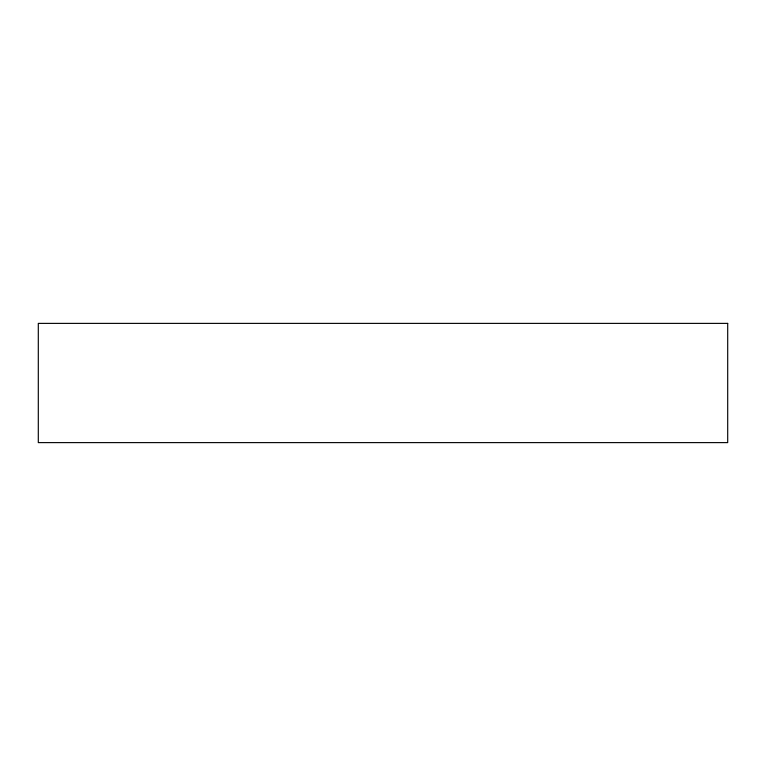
<?xml version="1.0" encoding="UTF-8"?>
<svg xmlns="http://www.w3.org/2000/svg" width="766" height="766" viewBox="0 0 766 766"><rect width="100%" height="100%" fill="white"/><g stroke="black" fill="none" stroke-linecap="round" stroke-linejoin="round"><path stroke-width="1.15" d="M727.7 323.386L38.3 323.386L38.3 442.614L727.7 442.614L727.7 323.386"/></g></svg>
